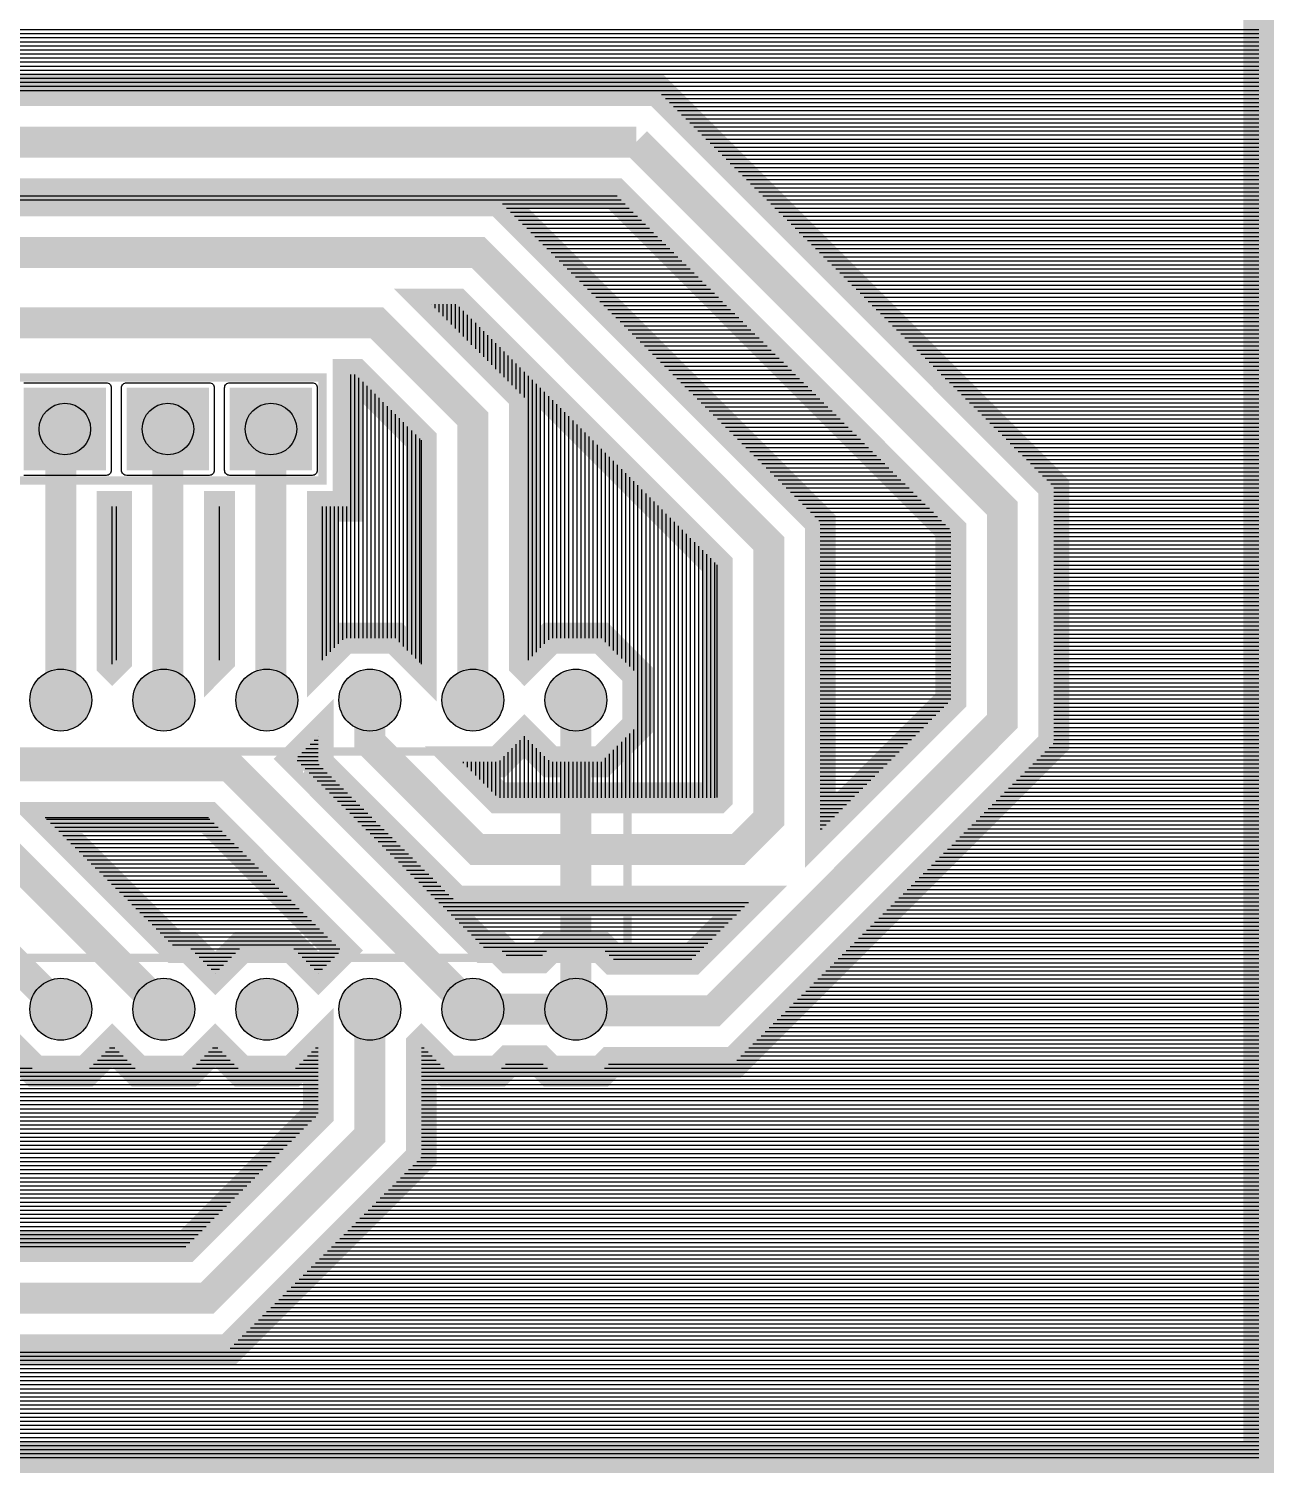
# Model space of a CAD drawing. Header units: inches. Extents: x -1.79 to 1.79, y -1.46 to 1.46.
# Drawn here: x 0.579 to 1.787, y -1.461 to -0.06 of the extents above; entities that cross this region are included whole.
import ezdxf

# ---------------------------------------------------------------- set-up
doc = ezdxf.new("R2010")
doc.units = ezdxf.units.IN
doc.layers.get('0').update_dxf_attribs({"linetype": 'CONTINUOUS'})

# ---------------------------------------------------------------- blocks, each defined once
blk = doc.blocks.new('EPAD')
at = {"const_width": 0.5}
blk.add_lwpolyline([(-0.25, 0, 1), (0.25, 0, 1)], format="xyb", close=True, dxfattribs=at)
blk = doc.blocks.new('RPAD')
blk.add_trace([(-0.5, -0.5), (-0.5, 0.5), (0.5, -0.5), (0.5, 0.5)])

msp = doc.modelspace()

# ---------------------------------------------------------------- linework, layer by layer
for points, const_width in [([(-1.7725, -1.4465), (-1.7725, 1.4465), (1.7725, 1.4465), (1.7725, -1.4465), (-1.7725, -1.4465)], 0.03), ([(-1.776633, -1.450831), (1.776492, -1.450831), (1.776492, 1.450744), (-1.776633, 1.450744), (-1.776633, -1.450831)], 0.008), ([(-1.776633, -1.450831), (1.776492, -1.450831), (1.776492, 1.450744), (-1.776633, 1.450744), (-1.776633, -1.450831)], 0.008), ([(-0.054637, 0.0722), (0.187512, -0.169949), (0.771809, -0.169949), (1.16828, -0.169949)], 0.03), ([(0.208222, -0.119949), (1.18899, -0.119949), (1.202779, -0.133738), (1.203635, -0.134593), (1.203635, -0.134594), (1.216568, -0.147526), (1.216568, -0.147527), (1.218279, -0.149238), (1.218279, -0.149239), (1.573712, -0.504672), (1.573712, -0.752805), (1.263594, -1.062924), (1.143023, -1.062924), (1.134565, -1.071381), (1.08486, -1.071381), (1.07486, -1.061381), (1.044565, -1.061381), (1.034565, -1.071381), (0.98486, -1.071381), (0.959713, -1.046234), (0.959712, -1.046235), (0.959712, -1.154625), (0.887488, -1.226849), (0.887488, -1.226849), (0.801889, -1.312447), (0.801889, -1.312448), (0.7726, -1.341737), (-0.995998, -1.341737)], 0.03), ([(1.16828, -0.169949), (1.181213, -0.182882), (1.523713, -0.525382), (1.523713, -0.732095), (1.242884, -1.012924), (1.111255, -1.012924), (1.109713, -1.011382)], 0.03), ([(-0.169245, -0.227128), (1.03554, -0.227128), (1.347008, -0.538596), (1.347008, -0.83809), (1.473713, -0.711385), (1.473713, -0.546092), (1.160502, -0.232881), (1.147569, -0.219948), (0.166802, -0.219948)], 0.03), ([(-0.305287, -0.715382), (-0.305287, -0.43388), (-0.148535, -0.277128), (1.01483, -0.277128), (1.297009, -0.559306), (1.297009, -0.826633), (1.267306, -0.856335), (1.013666, -0.856335), (0.931713, -0.774382), (0.909713, -0.752382), (0.909713, -0.711382)], 0.03), ([(1.247009, -0.580016), (1.247009, -0.805922), (1.246595, -0.806336), (1.034377, -0.806336), (0.999422, -0.771381), (1.034565, -0.771381), (1.059713, -0.746234), (1.08486, -0.771381), (1.134565, -0.771381), (1.169712, -0.736235), (1.169712, -0.686529), (1.134565, -0.651382), (1.08486, -0.651382), (1.059713, -0.67653), (1.059712, -0.676529), (1.059712, -0.417692), (1.021307, -0.379287), (1.021307, -0.379287), (0.969147, -0.327128), (0.99412, -0.327128), (1.247009, -0.580016)], 0.03), ([(-0.205287, -0.715382), (-0.205287, -0.427664), (-0.122958, -0.345335), (0.916645, -0.345335), (0.985952, -0.414642), (1.009713, -0.438402), (1.009713, -0.711382)], 0.03), ([(0.950597, -0.449996), (0.950597, -0.449997), (0.959713, -0.459113), (0.959713, -0.676529), (0.959713, -0.67653), (0.934565, -0.651382), (0.88486, -0.651382), (0.863712, -0.67253), (0.863712, -0.523381), (0.888712, -0.523381), (0.888712, -0.395334), (0.895935, -0.395334), (0.950597, -0.449996)], 0.03), ([(0.063713, -0.498382), (0.863713, -0.498382), (0.863713, -0.398382), (0.063713, -0.398382), (0.063713, -0.498382)], 0.008), ([(0.063713, -0.498382), (0.863713, -0.498382), (0.863713, -0.398382), (0.063713, -0.398382), (0.063713, -0.498382)], 0.008), ([(0.609713, -1.011382), (0.482885, -0.884554), (0.177985, -0.884554), (0.061713, -0.768282), (0.061713, -0.672382), (0.147713, -0.586382), (0.253713, -0.586382), (0.313713, -0.526382), (0.313713, -0.448382)], 0.03), ([(0.709713, -1.011382), (0.522279, -0.823948), (0.253743, -0.823948), (0.208288, -0.823948), (0.12748, -0.74314), (0.12748, -0.687585), (0.167884, -0.647181), (0.309298, -0.647181), (0.380005, -0.576474), (0.413713, -0.542767), (0.413713, -0.448382)], 0.03), ([(0.609713, -0.711382), (0.609713, -0.452382), (0.613713, -0.448382)], 0.03), ([(0.709713, -0.711382), (0.713713, -0.707382), (0.713713, -0.448382)], 0.03), ([(0.809713, -0.711382), (0.813713, -0.707382), (0.813713, -0.448382)], 0.03), ([(0.663713, -0.672529), (0.659713, -0.67653), (0.659712, -0.676529), (0.659712, -0.523381), (0.663713, -0.523381), (0.663713, -0.672529)], 0.03), ([(0.763713, -0.672529), (0.763712, -0.67253), (0.763712, -0.523381), (0.763713, -0.523381), (0.763713, -0.672529)], 0.03), ([(0.309713, -0.711382), (0.309713, -0.738886), (0.346208, -0.775382), (0.773713, -0.775382), (1.009713, -1.011382)], 0.03), ([(1.109713, -1.011382), (1.109713, -0.711382)], 0.03), ([(0.859713, -0.746235), (0.859713, -0.773093), (0.992956, -0.906335), (1.278763, -0.906335), (1.222174, -0.962924), (1.146107, -0.962924), (1.134565, -0.951382), (1.08486, -0.951382), (1.07486, -0.961382), (1.044565, -0.961382), (1.034565, -0.951382), (1.020422, -0.951382), (0.837494, -0.768454), (0.859713, -0.746234), (0.859713, -0.746235)], 0.03), ([(0.159713, -0.761382), (1.159713, -0.761382)], 0.008), ([(0.159713, -0.761382), (1.159713, -0.761382)], 0.008), ([(1.159713, -0.961382), (1.159713, -0.761382)], 0.008), ([(1.159713, -0.961382), (1.159713, -0.761382)], 0.008), ([(0.881931, -0.95431), (0.859713, -0.97653), (0.834565, -0.951382), (0.78486, -0.951382), (0.759713, -0.97653), (0.734565, -0.951382), (0.720422, -0.951382), (0.594422, -0.825381), (0.753003, -0.825381), (0.881931, -0.95431)], 0.03), ([(0.159713, -0.961382), (1.159713, -0.961382)], 0.008), ([(0.159713, -0.961382), (1.159713, -0.961382)], 0.008), ([(0.472983, -1.291737), (0.75189, -1.291737), (0.852133, -1.191494), (0.909713, -1.133915), (0.909713, -1.011382)], 0.03), ([(1.009713, -1.011382), (1.109713, -1.011382)], 0.03), ([(0.559713, -1.046234), (0.58486, -1.071381), (0.634565, -1.071381), (0.659713, -1.046234), (0.68486, -1.071381), (0.734565, -1.071381), (0.759713, -1.046234), (0.78486, -1.071381), (0.834565, -1.071381), (0.859713, -1.046234), (0.859713, -1.046235), (0.859713, -1.113204), (0.816778, -1.156139), (0.816778, -1.156139), (0.73118, -1.241738), (-0.255288, -1.241738)], 0.03)]:
    msp.add_lwpolyline(points, dxfattribs=dict(const_width=const_width))
for points in [[(0.148946, -0.060673), (1.7725, -0.060673)], [(0.152883, -0.06461), (1.7725, -0.06461)], [(0.15682, -0.068547), (1.7725, -0.068547)], [(0.160757, -0.072484), (1.7725, -0.072484)], [(0.164694, -0.076421), (1.7725, -0.076421)], [(0.168631, -0.080358), (1.7725, -0.080358)], [(0.172568, -0.084295), (1.7725, -0.084295)], [(0.176505, -0.088232), (1.7725, -0.088232)], [(0.180442, -0.092169), (1.7725, -0.092169)], [(0.184379, -0.096106), (1.7725, -0.096106)], [(0.188316, -0.100043), (1.7725, -0.100043)], [(0.192253, -0.10398), (1.7725, -0.10398)], [(0.19619, -0.107917), (1.7725, -0.107917)], [(0.200127, -0.111854), (1.7725, -0.111854)], [(0.204064, -0.115791), (1.7725, -0.115791)], [(0.208001, -0.119728), (1.7725, -0.119728)], [(1.192706, -0.123665), (1.7725, -0.123665)], [(1.196643, -0.127602), (1.7725, -0.127602)], [(1.20058, -0.131539), (1.7725, -0.131539)], [(1.204517, -0.135476), (1.7725, -0.135476)], [(1.208454, -0.139413), (1.7725, -0.139413)], [(1.212392, -0.14335), (1.7725, -0.14335)], [(1.216329, -0.147287), (1.7725, -0.147287)], [(1.220265, -0.151224), (1.7725, -0.151224)], [(1.224202, -0.155161), (1.7725, -0.155161)], [(1.228139, -0.159098), (1.7725, -0.159098)], [(1.232076, -0.163035), (1.7725, -0.163035)], [(1.236013, -0.166972), (1.7725, -0.166972)], [(1.23995, -0.170909), (1.7725, -0.170909)], [(1.243887, -0.174846), (1.7725, -0.174846)], [(1.247824, -0.178783), (1.7725, -0.178783)], [(1.251761, -0.18272), (1.7725, -0.18272)], [(1.255698, -0.186657), (1.7725, -0.186657)], [(1.259635, -0.190594), (1.7725, -0.190594)], [(1.263572, -0.194531), (1.7725, -0.194531)], [(1.267509, -0.198469), (1.7725, -0.198469)], [(1.271446, -0.202406), (1.7725, -0.202406)], [(1.275383, -0.206343), (1.7725, -0.206343)], [(-0.255288, -0.222091), (1.149711, -0.222091)], [(1.27932, -0.21028), (1.7725, -0.21028)], [(1.283257, -0.214217), (1.7725, -0.214217)], [(1.287194, -0.218154), (1.7725, -0.218154)], [(1.291131, -0.222091), (1.7725, -0.222091)], [(-0.255288, -0.226028), (1.153648, -0.226028)], [(1.038376, -0.229965), (1.157585, -0.229965)], [(1.042313, -0.233902), (1.161523, -0.233902)], [(1.04625, -0.237839), (1.16546, -0.237839)], [(1.295068, -0.226028), (1.7725, -0.226028)], [(1.299005, -0.229965), (1.7725, -0.229965)], [(1.302942, -0.233902), (1.7725, -0.233902)], [(1.306879, -0.237839), (1.7725, -0.237839)], [(1.050187, -0.241776), (1.169397, -0.241776)], [(1.054124, -0.245713), (1.173334, -0.245713)], [(1.058061, -0.24965), (1.177271, -0.24965)], [(1.310816, -0.241776), (1.7725, -0.241776)], [(1.314753, -0.245713), (1.7725, -0.245713)], [(1.31869, -0.24965), (1.7725, -0.24965)], [(1.061998, -0.253587), (1.181208, -0.253587)], [(1.065935, -0.257524), (1.185145, -0.257524)], [(1.069872, -0.261461), (1.189082, -0.261461)], [(1.073809, -0.265398), (1.193019, -0.265398)], [(1.322627, -0.253587), (1.7725, -0.253587)], [(1.326564, -0.257524), (1.7725, -0.257524)], [(1.330501, -0.261461), (1.7725, -0.261461)], [(1.334438, -0.265398), (1.7725, -0.265398)], [(1.077746, -0.269335), (1.196956, -0.269335)], [(1.081683, -0.273272), (1.200893, -0.273272)], [(1.08562, -0.277209), (1.20483, -0.277209)], [(1.338375, -0.269335), (1.7725, -0.269335)], [(1.342312, -0.273272), (1.7725, -0.273272)], [(1.346249, -0.277209), (1.7725, -0.277209)], [(1.089557, -0.281146), (1.208767, -0.281146)], [(1.093494, -0.285083), (1.212704, -0.285083)], [(1.097431, -0.28902), (1.216641, -0.28902)], [(1.101369, -0.292957), (1.220578, -0.292957)], [(1.350186, -0.281146), (1.7725, -0.281146)], [(1.354123, -0.285083), (1.7725, -0.285083)], [(1.35806, -0.28902), (1.7725, -0.28902)], [(1.361997, -0.292957), (1.7725, -0.292957)], [(1.105306, -0.296894), (1.224515, -0.296894)], [(1.109243, -0.300831), (1.228452, -0.300831)], [(1.11318, -0.304768), (1.232389, -0.304768)], [(1.365934, -0.296894), (1.7725, -0.296894)], [(1.369871, -0.300831), (1.7725, -0.300831)], [(1.373808, -0.304768), (1.7725, -0.304768)], [(1.117117, -0.308705), (1.236326, -0.308705)], [(1.121054, -0.312642), (1.240263, -0.312642)], [(1.124991, -0.316579), (1.2442, -0.316579)], [(1.128928, -0.320516), (1.248137, -0.320516)], [(1.377745, -0.308705), (1.7725, -0.308705)], [(1.381682, -0.312642), (1.7725, -0.312642)], [(1.385619, -0.316579), (1.7725, -0.316579)], [(1.389556, -0.320516), (1.7725, -0.320516)], [(0.969147, -0.327128), (0.969147, -0.327128)], [(0.973084, -0.331065), (0.973084, -0.327128)], [(0.977021, -0.335002), (0.977021, -0.327128)], [(0.980958, -0.338939), (0.980958, -0.327128)], [(0.984895, -0.342876), (0.984895, -0.327128)], [(0.988832, -0.346813), (0.988832, -0.327128)], [(0.992769, -0.35075), (0.992769, -0.327128)], [(0.996706, -0.354687), (0.996706, -0.329713)], [(1.000643, -0.358624), (1.000643, -0.33365)], [(1.132865, -0.324453), (1.252074, -0.324453)], [(1.136802, -0.32839), (1.256011, -0.32839)], [(1.140739, -0.332327), (1.259948, -0.332327)], [(1.144676, -0.336264), (1.263885, -0.336264)], [(1.393493, -0.324453), (1.7725, -0.324453)], [(1.39743, -0.32839), (1.7725, -0.32839)], [(1.401367, -0.332327), (1.7725, -0.332327)], [(1.405304, -0.336264), (1.7725, -0.336264)], [(1.00458, -0.362561), (1.00458, -0.337587)], [(1.008517, -0.366498), (1.008517, -0.341524)], [(1.012454, -0.370435), (1.012454, -0.345461)], [(1.016391, -0.374372), (1.016391, -0.349398)], [(1.148613, -0.340201), (1.267822, -0.340201)], [(1.15255, -0.344138), (1.271759, -0.344138)], [(1.156487, -0.348075), (1.275696, -0.348075)], [(1.409241, -0.340201), (1.7725, -0.340201)], [(1.413178, -0.344138), (1.7725, -0.344138)], [(1.417115, -0.348075), (1.7725, -0.348075)], [(1.020328, -0.378309), (1.020328, -0.353335)], [(1.024265, -0.382245), (1.024265, -0.357272)], [(1.028202, -0.386182), (1.028202, -0.361209)], [(1.160424, -0.352012), (1.279633, -0.352012)], [(1.164361, -0.355949), (1.28357, -0.355949)], [(1.168298, -0.359886), (1.287507, -0.359886)], [(1.172235, -0.363823), (1.291444, -0.363823)], [(1.421052, -0.352012), (1.7725, -0.352012)], [(1.424989, -0.355949), (1.7725, -0.355949)], [(1.428926, -0.359886), (1.7725, -0.359886)], [(1.432863, -0.363823), (1.7725, -0.363823)], [(1.032139, -0.390119), (1.032139, -0.365146)], [(1.036076, -0.394056), (1.036076, -0.369083)], [(1.040013, -0.397993), (1.040013, -0.37302)], [(1.04395, -0.40193), (1.04395, -0.376957)], [(1.176172, -0.36776), (1.295381, -0.36776)], [(1.180109, -0.371697), (1.299318, -0.371697)], [(1.184046, -0.375634), (1.303255, -0.375634)], [(1.4368, -0.36776), (1.7725, -0.36776)], [(1.440737, -0.371697), (1.7725, -0.371697)], [(1.444674, -0.375634), (1.7725, -0.375634)], [(1.047887, -0.405867), (1.047887, -0.380894)], [(1.051824, -0.409804), (1.051824, -0.384831)], [(1.055761, -0.413741), (1.055761, -0.388769)], [(1.187983, -0.379571), (1.307192, -0.379571)], [(1.19192, -0.383508), (1.311129, -0.383508)], [(1.195857, -0.387445), (1.315066, -0.387445)], [(1.199794, -0.391382), (1.319003, -0.391382)], [(1.448611, -0.379571), (1.7725, -0.379571)], [(1.452548, -0.383508), (1.7725, -0.383508)], [(1.456485, -0.387445), (1.7725, -0.387445)], [(1.460422, -0.391382), (1.7725, -0.391382)], [(0.573713, -0.403382), (0.653713, -0.403382), (0.654735, -0.403481), (0.65568, -0.403768), (0.656531, -0.404222), (0.657267, -0.404827), (0.657872, -0.405564), (0.658327, -0.406414), (0.658613, -0.407359), (0.658713, -0.408382), (0.658713, -0.488382), (0.658613, -0.489404), (0.658327, -0.49035), (0.657872, -0.4912), (0.657267, -0.491937), (0.656531, -0.492541), (0.65568, -0.492996), (0.654735, -0.493282), (0.653713, -0.493382), (0.573713, -0.493382)], [(0.891271, -0.651382), (0.891271, -0.395334)], [(0.895208, -0.651382), (0.895208, -0.395334)], [(0.899145, -0.651382), (0.899145, -0.398544)], [(0.903082, -0.651382), (0.903082, -0.402481)], [(1.059698, -0.417678), (1.059698, -0.392706)], [(1.063635, -0.672607), (1.063635, -0.396643)], [(1.067572, -0.66867), (1.067572, -0.40058)], [(1.071509, -0.664733), (1.071509, -0.404517)], [(1.203731, -0.395319), (1.32294, -0.395319)], [(1.207668, -0.399256), (1.326877, -0.399256)], [(1.211605, -0.403193), (1.330814, -0.403193)], [(1.464359, -0.395319), (1.7725, -0.395319)], [(1.468296, -0.399256), (1.7725, -0.399256)], [(1.472233, -0.403193), (1.7725, -0.403193)], [(0.907019, -0.651382), (0.907019, -0.406419)], [(0.910956, -0.651382), (0.910956, -0.410356)], [(0.914893, -0.651382), (0.914893, -0.414293)], [(0.91883, -0.651382), (0.91883, -0.41823)], [(1.075446, -0.660796), (1.075446, -0.408454)], [(1.079383, -0.656859), (1.079383, -0.412391)], [(1.08332, -0.652922), (1.08332, -0.416328)], [(1.087257, -0.651382), (1.087257, -0.420265)], [(1.215542, -0.40713), (1.334751, -0.40713)], [(1.219479, -0.411067), (1.338688, -0.411067)], [(1.223416, -0.415004), (1.342625, -0.415004)], [(1.227353, -0.418941), (1.346562, -0.418941)], [(1.47617, -0.40713), (1.7725, -0.40713)], [(1.480107, -0.411067), (1.7725, -0.411067)], [(1.484044, -0.415004), (1.7725, -0.415004)], [(1.487981, -0.418941), (1.7725, -0.418941)], [(0.922767, -0.651382), (0.922767, -0.422167)], [(0.926704, -0.651382), (0.926704, -0.426104)], [(0.930641, -0.651382), (0.930641, -0.430041)], [(0.934578, -0.651395), (0.934578, -0.433978)], [(1.091194, -0.651382), (1.091194, -0.424202)], [(1.095131, -0.651382), (1.095131, -0.428139)], [(1.099069, -0.651382), (1.099069, -0.432076)], [(1.23129, -0.422878), (1.350499, -0.422878)], [(1.235227, -0.426815), (1.354436, -0.426815)], [(1.239164, -0.430752), (1.358373, -0.430752)], [(1.491918, -0.422878), (1.7725, -0.422878)], [(1.495855, -0.426815), (1.7725, -0.426815)], [(1.499792, -0.430752), (1.7725, -0.430752)], [(0.938515, -0.655332), (0.938515, -0.437915)], [(0.942452, -0.659269), (0.942452, -0.441852)], [(0.946389, -0.663206), (0.946389, -0.445789)], [(1.103006, -0.651382), (1.103006, -0.436013)], [(1.106943, -0.651382), (1.106943, -0.43995)], [(1.11088, -0.651382), (1.11088, -0.443887)], [(1.114817, -0.651382), (1.114817, -0.447824)], [(1.243101, -0.434689), (1.36231, -0.434689)], [(1.247038, -0.438626), (1.366247, -0.438626)], [(1.250975, -0.442563), (1.370184, -0.442563)], [(1.254912, -0.4465), (1.374121, -0.4465)], [(1.503729, -0.434689), (1.7725, -0.434689)], [(1.507666, -0.438626), (1.7725, -0.438626)], [(1.511603, -0.442563), (1.7725, -0.442563)], [(1.51554, -0.4465), (1.7725, -0.4465)], [(0.950326, -0.667143), (0.950326, -0.449726)], [(0.954263, -0.67108), (0.954263, -0.453663)], [(0.9582, -0.675017), (0.9582, -0.4576)], [(0.959713, -0.676529), (0.959713, -0.459113)], [(1.118754, -0.651382), (1.118754, -0.451761)], [(1.122691, -0.651382), (1.122691, -0.455698)], [(1.126628, -0.651382), (1.126628, -0.459635)], [(1.258849, -0.450437), (1.378058, -0.450437)], [(1.262786, -0.454374), (1.381995, -0.454374)], [(1.266723, -0.458311), (1.385932, -0.458311)], [(1.27066, -0.462248), (1.389869, -0.462248)], [(1.519477, -0.450437), (1.7725, -0.450437)], [(1.523414, -0.454374), (1.7725, -0.454374)], [(1.527351, -0.458311), (1.7725, -0.458311)], [(1.531288, -0.462248), (1.7725, -0.462248)], [(1.130565, -0.651382), (1.130565, -0.463572)], [(1.134502, -0.651382), (1.134502, -0.467509)], [(1.138439, -0.655256), (1.138439, -0.471446)], [(1.142376, -0.659193), (1.142376, -0.475383)], [(1.274597, -0.466185), (1.393806, -0.466185)], [(1.278534, -0.470122), (1.397743, -0.470122)], [(1.282471, -0.474059), (1.40168, -0.474059)], [(1.535225, -0.466185), (1.7725, -0.466185)], [(1.539162, -0.470122), (1.7725, -0.470122)], [(1.543099, -0.474059), (1.7725, -0.474059)], [(1.146313, -0.66313), (1.146313, -0.47932)], [(1.15025, -0.667067), (1.15025, -0.483257)], [(1.154187, -0.671004), (1.154187, -0.487194)], [(1.286408, -0.477996), (1.405617, -0.477996)], [(1.290345, -0.481933), (1.409554, -0.481933)], [(1.294282, -0.48587), (1.413491, -0.48587)], [(1.298219, -0.489807), (1.417428, -0.489807)], [(1.547036, -0.477996), (1.7725, -0.477996)], [(1.550973, -0.481933), (1.7725, -0.481933)], [(1.55491, -0.48587), (1.7725, -0.48587)], [(1.558847, -0.489807), (1.7725, -0.489807)], [(1.158124, -0.674941), (1.158124, -0.491131)], [(1.162061, -0.678878), (1.162061, -0.495068)], [(1.165998, -0.682815), (1.165998, -0.499005)], [(1.169935, -0.806336), (1.169935, -0.502942)], [(1.302156, -0.493744), (1.421365, -0.493744)], [(1.306093, -0.497681), (1.425302, -0.497681)], [(1.31003, -0.501618), (1.429239, -0.501618)], [(1.562784, -0.493744), (1.7725, -0.493744)], [(1.566721, -0.497681), (1.7725, -0.497681)], [(1.570658, -0.501618), (1.7725, -0.501618)], [(1.173872, -0.806336), (1.173872, -0.506879)], [(1.177809, -0.806336), (1.177809, -0.510816)], [(1.181746, -0.806336), (1.181746, -0.514753)], [(1.313967, -0.505555), (1.433176, -0.505555)], [(1.317904, -0.509492), (1.437113, -0.509492)], [(1.321841, -0.513429), (1.44105, -0.513429)], [(1.325778, -0.517366), (1.444987, -0.517366)], [(1.573712, -0.505555), (1.7725, -0.505555)], [(1.573712, -0.509492), (1.7725, -0.509492)], [(1.573712, -0.513429), (1.7725, -0.513429)], [(1.573712, -0.517366), (1.7725, -0.517366)], [(0.659712, -0.676529), (0.659712, -0.523381)], [(0.663649, -0.672593), (0.663649, -0.523381)], [(0.663713, -0.672529), (0.663713, -0.523381)], [(0.763712, -0.67253), (0.763712, -0.523381)], [(0.763713, -0.672529), (0.763713, -0.523381)], [(0.863712, -0.67253), (0.863712, -0.523381)], [(0.867649, -0.668593), (0.867649, -0.523381)], [(0.871586, -0.664656), (0.871586, -0.523381)], [(0.875523, -0.660719), (0.875523, -0.523381)], [(0.87946, -0.656782), (0.87946, -0.523381)], [(0.883397, -0.652845), (0.883397, -0.523381)], [(0.887334, -0.651382), (0.887334, -0.523381)], [(1.185683, -0.806336), (1.185683, -0.51869)], [(1.18962, -0.806336), (1.18962, -0.522627)], [(1.193557, -0.806336), (1.193557, -0.526564)], [(1.197494, -0.806336), (1.197494, -0.530501)], [(1.329715, -0.521303), (1.448924, -0.521303)], [(1.333652, -0.52524), (1.452861, -0.52524)], [(1.337589, -0.529177), (1.456798, -0.529177)], [(1.573712, -0.521303), (1.7725, -0.521303)], [(1.573712, -0.52524), (1.7725, -0.52524)], [(1.573712, -0.529177), (1.7725, -0.529177)], [(1.201431, -0.806336), (1.201431, -0.534438)], [(1.205368, -0.806336), (1.205368, -0.538375)], [(1.209305, -0.806336), (1.209305, -0.542312)], [(1.213242, -0.806336), (1.213242, -0.546249)], [(1.341526, -0.533114), (1.460735, -0.533114)], [(1.345463, -0.537051), (1.464672, -0.537051)], [(1.347008, -0.540988), (1.468609, -0.540988)], [(1.347008, -0.544925), (1.472546, -0.544925)], [(1.573712, -0.533114), (1.7725, -0.533114)], [(1.573712, -0.537051), (1.7725, -0.537051)], [(1.573712, -0.540988), (1.7725, -0.540988)], [(1.573712, -0.544925), (1.7725, -0.544925)], [(1.217179, -0.806336), (1.217179, -0.550186)], [(1.221116, -0.806336), (1.221116, -0.554123)], [(1.225053, -0.806336), (1.225053, -0.55806)], [(1.347008, -0.548862), (1.473713, -0.548862)], [(1.347008, -0.552799), (1.473713, -0.552799)], [(1.347008, -0.556736), (1.473713, -0.556736)], [(1.573712, -0.548862), (1.7725, -0.548862)], [(1.573712, -0.552799), (1.7725, -0.552799)], [(1.573712, -0.556736), (1.7725, -0.556736)], [(1.22899, -0.806336), (1.22899, -0.561997)], [(1.232927, -0.806336), (1.232927, -0.565934)], [(1.236864, -0.806336), (1.236864, -0.569871)], [(1.240801, -0.806336), (1.240801, -0.573808)], [(1.347008, -0.560673), (1.473713, -0.560673)], [(1.347008, -0.56461), (1.473713, -0.56461)], [(1.347008, -0.568547), (1.473713, -0.568547)], [(1.347008, -0.572484), (1.473713, -0.572484)], [(1.573712, -0.560673), (1.7725, -0.560673)], [(1.573712, -0.56461), (1.7725, -0.56461)], [(1.573712, -0.568547), (1.7725, -0.568547)], [(1.573712, -0.572484), (1.7725, -0.572484)], [(1.244738, -0.806336), (1.244738, -0.577745)], [(1.247009, -0.805922), (1.247009, -0.580016)], [(1.347008, -0.576421), (1.473713, -0.576421)], [(1.347008, -0.580358), (1.473713, -0.580358)], [(1.347008, -0.584295), (1.473713, -0.584295)], [(1.347008, -0.588232), (1.473713, -0.588232)], [(1.573712, -0.576421), (1.7725, -0.576421)], [(1.573712, -0.580358), (1.7725, -0.580358)], [(1.573712, -0.584295), (1.7725, -0.584295)], [(1.573712, -0.588232), (1.7725, -0.588232)], [(1.347008, -0.592169), (1.473713, -0.592169)], [(1.347008, -0.596106), (1.473713, -0.596106)], [(1.347008, -0.600043), (1.473713, -0.600043)], [(1.573712, -0.592169), (1.7725, -0.592169)], [(1.573712, -0.596106), (1.7725, -0.596106)], [(1.573712, -0.600043), (1.7725, -0.600043)], [(1.347008, -0.60398), (1.473713, -0.60398)], [(1.347008, -0.607917), (1.473713, -0.607917)], [(1.347008, -0.611854), (1.473713, -0.611854)], [(1.347008, -0.615791), (1.473713, -0.615791)], [(1.573712, -0.60398), (1.7725, -0.60398)], [(1.573712, -0.607917), (1.7725, -0.607917)], [(1.573712, -0.611854), (1.7725, -0.611854)], [(1.573712, -0.615791), (1.7725, -0.615791)], [(1.347008, -0.619728), (1.473713, -0.619728)], [(1.347008, -0.623665), (1.473713, -0.623665)], [(1.347008, -0.627602), (1.473713, -0.627602)], [(1.573712, -0.619728), (1.7725, -0.619728)], [(1.573712, -0.623665), (1.7725, -0.623665)], [(1.573712, -0.627602), (1.7725, -0.627602)], [(1.347008, -0.631539), (1.473713, -0.631539)], [(1.347008, -0.635476), (1.473713, -0.635476)], [(1.347008, -0.639413), (1.473713, -0.639413)], [(1.347008, -0.64335), (1.473713, -0.64335)], [(1.573712, -0.631539), (1.7725, -0.631539)], [(1.573712, -0.635476), (1.7725, -0.635476)], [(1.573712, -0.639413), (1.7725, -0.639413)], [(1.573712, -0.64335), (1.7725, -0.64335)], [(1.347008, -0.647287), (1.473713, -0.647287)], [(1.347008, -0.651224), (1.473713, -0.651224)], [(1.347008, -0.655161), (1.473713, -0.655161)], [(1.573712, -0.647287), (1.7725, -0.647287)], [(1.573712, -0.651224), (1.7725, -0.651224)], [(1.573712, -0.655161), (1.7725, -0.655161)], [(1.347008, -0.659098), (1.473713, -0.659098)], [(1.347008, -0.663035), (1.473713, -0.663035)], [(1.347008, -0.666972), (1.473713, -0.666972)], [(1.347008, -0.670909), (1.473713, -0.670909)], [(1.573712, -0.659098), (1.7725, -0.659098)], [(1.573712, -0.663035), (1.7725, -0.663035)], [(1.573712, -0.666972), (1.7725, -0.666972)], [(1.573712, -0.670909), (1.7725, -0.670909)], [(1.347008, -0.674846), (1.473713, -0.674846)], [(1.347008, -0.678783), (1.473713, -0.678783)], [(1.347008, -0.68272), (1.473713, -0.68272)], [(1.347008, -0.686657), (1.473713, -0.686657)], [(1.573712, -0.674846), (1.7725, -0.674846)], [(1.573712, -0.678783), (1.7725, -0.678783)], [(1.573712, -0.68272), (1.7725, -0.68272)], [(1.573712, -0.686657), (1.7725, -0.686657)], [(1.347008, -0.690594), (1.473713, -0.690594)], [(1.347008, -0.694531), (1.473713, -0.694531)], [(1.347008, -0.698469), (1.473713, -0.698469)], [(1.573712, -0.690594), (1.7725, -0.690594)], [(1.573712, -0.694531), (1.7725, -0.694531)], [(1.573712, -0.698469), (1.7725, -0.698469)], [(1.347008, -0.702406), (1.473713, -0.702406)], [(1.347008, -0.706343), (1.473713, -0.706343)], [(1.347008, -0.71028), (1.473713, -0.71028)], [(1.347008, -0.714217), (1.470882, -0.714217)], [(1.573712, -0.702406), (1.7725, -0.702406)], [(1.573712, -0.706343), (1.7725, -0.706343)], [(1.573712, -0.71028), (1.7725, -0.71028)], [(1.573712, -0.714217), (1.7725, -0.714217)], [(1.347008, -0.718154), (1.466945, -0.718154)], [(1.347008, -0.722091), (1.463008, -0.722091)], [(1.347008, -0.726028), (1.459071, -0.726028)], [(1.573712, -0.718154), (1.7725, -0.718154)], [(1.573712, -0.722091), (1.7725, -0.722091)], [(1.573712, -0.726028), (1.7725, -0.726028)], [(1.165998, -0.806336), (1.165998, -0.739949)], [(1.347008, -0.729965), (1.455134, -0.729965)], [(1.347008, -0.733902), (1.451197, -0.733902)], [(1.347008, -0.737839), (1.44726, -0.737839)], [(1.347008, -0.741776), (1.443323, -0.741776)], [(1.573712, -0.729965), (1.7725, -0.729965)], [(1.573712, -0.733902), (1.7725, -0.733902)], [(1.573712, -0.737839), (1.7725, -0.737839)], [(1.573712, -0.741776), (1.7725, -0.741776)], [(0.851684, -0.754263), (0.859713, -0.754263)], [(0.855621, -0.750326), (0.859713, -0.750326)], [(0.859558, -0.746389), (0.859713, -0.746389)], [(0.859713, -0.746234), (0.859713, -0.746234)], [(1.051824, -0.806336), (1.051824, -0.754122)], [(1.055761, -0.806336), (1.055761, -0.750185)], [(1.059698, -0.806336), (1.059698, -0.746248)], [(1.063635, -0.806336), (1.063635, -0.750157)], [(1.067572, -0.806336), (1.067572, -0.754094)], [(1.15025, -0.806336), (1.15025, -0.755697)], [(1.154187, -0.806336), (1.154187, -0.75176)], [(1.158124, -0.806336), (1.158124, -0.747823)], [(1.162061, -0.806336), (1.162061, -0.743886)], [(1.347008, -0.745713), (1.439386, -0.745713)], [(1.347008, -0.74965), (1.435449, -0.74965)], [(1.347008, -0.753587), (1.431512, -0.753587)], [(1.572931, -0.753587), (1.7725, -0.753587)], [(1.573712, -0.745713), (1.7725, -0.745713)], [(1.573712, -0.74965), (1.7725, -0.74965)], [(0.839051, -0.770011), (0.859713, -0.770011)], [(0.839873, -0.766074), (0.859713, -0.766074)], [(0.84381, -0.762137), (0.859713, -0.762137)], [(0.847747, -0.7582), (0.859713, -0.7582)], [(1.036076, -0.806336), (1.036076, -0.76987)], [(1.040013, -0.806336), (1.040013, -0.765933)], [(1.04395, -0.806336), (1.04395, -0.761996)], [(1.047887, -0.806336), (1.047887, -0.758059)], [(1.071509, -0.806336), (1.071509, -0.758031)], [(1.075446, -0.806336), (1.075446, -0.761968)], [(1.079383, -0.806336), (1.079383, -0.765905)], [(1.08332, -0.806336), (1.08332, -0.769842)], [(1.138439, -0.806336), (1.138439, -0.767508)], [(1.142376, -0.806336), (1.142376, -0.763571)], [(1.146313, -0.806336), (1.146313, -0.759634)], [(1.347008, -0.757524), (1.427575, -0.757524)], [(1.347008, -0.761461), (1.423638, -0.761461)], [(1.347008, -0.765398), (1.419701, -0.765398)], [(1.347008, -0.769335), (1.415764, -0.769335)], [(1.557183, -0.769335), (1.7725, -0.769335)], [(1.56112, -0.765398), (1.7725, -0.765398)], [(1.565057, -0.761461), (1.7725, -0.761461)], [(1.568994, -0.757524), (1.7725, -0.757524)], [(0.842988, -0.773948), (0.860569, -0.773948)], [(0.846925, -0.777885), (0.864506, -0.777885)], [(0.850862, -0.781822), (0.868443, -0.781822)], [(1.000643, -0.772602), (1.000643, -0.771381)], [(1.00458, -0.776539), (1.00458, -0.771381)], [(1.008517, -0.780476), (1.008517, -0.771381)], [(1.012454, -0.784413), (1.012454, -0.771381)], [(1.016391, -0.78835), (1.016391, -0.771381)], [(1.020328, -0.792287), (1.020328, -0.771381)], [(1.024265, -0.796224), (1.024265, -0.771381)], [(1.028202, -0.800161), (1.028202, -0.771381)], [(1.032139, -0.804098), (1.032139, -0.771381)], [(1.087257, -0.806336), (1.087257, -0.771381)], [(1.091194, -0.806336), (1.091194, -0.771381)], [(1.095131, -0.806336), (1.095131, -0.771381)], [(1.099069, -0.806336), (1.099069, -0.771381)], [(1.103006, -0.806336), (1.103006, -0.771381)], [(1.106943, -0.806336), (1.106943, -0.771381)], [(1.11088, -0.806336), (1.11088, -0.771381)], [(1.114817, -0.806336), (1.114817, -0.771381)], [(1.118754, -0.806336), (1.118754, -0.771381)], [(1.122691, -0.806336), (1.122691, -0.771381)], [(1.126628, -0.806336), (1.126628, -0.771381)], [(1.130565, -0.806336), (1.130565, -0.771381)], [(1.134502, -0.806336), (1.134502, -0.771381)], [(1.347008, -0.773272), (1.411827, -0.773272)], [(1.347008, -0.777209), (1.40789, -0.777209)], [(1.347008, -0.781146), (1.403953, -0.781146)], [(1.545372, -0.781146), (1.7725, -0.781146)], [(1.549309, -0.777209), (1.7725, -0.777209)], [(1.553246, -0.773272), (1.7725, -0.773272)], [(0.854799, -0.785759), (0.87238, -0.785759)], [(0.858736, -0.789696), (0.876317, -0.789696)], [(0.862673, -0.793633), (0.880254, -0.793633)], [(0.86661, -0.79757), (0.884191, -0.79757)], [(1.347008, -0.785083), (1.400016, -0.785083)], [(1.347008, -0.78902), (1.396079, -0.78902)], [(1.347008, -0.792957), (1.392142, -0.792957)], [(1.347008, -0.796894), (1.388205, -0.796894)], [(1.529624, -0.796894), (1.7725, -0.796894)], [(1.533561, -0.792957), (1.7725, -0.792957)], [(1.537498, -0.78902), (1.7725, -0.78902)], [(1.541435, -0.785083), (1.7725, -0.785083)], [(0.870547, -0.801507), (0.888128, -0.801507)], [(0.874484, -0.805444), (0.892065, -0.805444)], [(0.878421, -0.809381), (0.896002, -0.809381)], [(1.347008, -0.800831), (1.384268, -0.800831)], [(1.347008, -0.804768), (1.380331, -0.804768)], [(1.347008, -0.808705), (1.376394, -0.808705)], [(1.347008, -0.812642), (1.372457, -0.812642)], [(1.513876, -0.812642), (1.7725, -0.812642)], [(1.517813, -0.808705), (1.7725, -0.808705)], [(1.52175, -0.804768), (1.7725, -0.804768)], [(1.525687, -0.800831), (1.7725, -0.800831)], [(0.594422, -0.825381), (0.753003, -0.825381)], [(0.882358, -0.813318), (0.899939, -0.813318)], [(0.886295, -0.817255), (0.903876, -0.817255)], [(0.890232, -0.821192), (0.907813, -0.821192)], [(0.894169, -0.825129), (0.91175, -0.825129)], [(1.347008, -0.816579), (1.36852, -0.816579)], [(1.347008, -0.820516), (1.364583, -0.820516)], [(1.347008, -0.824453), (1.360646, -0.824453)], [(1.502065, -0.824453), (1.7725, -0.824453)], [(1.506002, -0.820516), (1.7725, -0.820516)], [(1.509939, -0.816579), (1.7725, -0.816579)], [(0.595963, -0.826923), (0.754544, -0.826923)], [(0.5999, -0.83086), (0.758481, -0.83086)], [(0.603837, -0.834797), (0.762419, -0.834797)], [(0.607774, -0.838734), (0.766356, -0.838734)], [(0.898106, -0.829066), (0.915687, -0.829066)], [(0.902043, -0.833003), (0.919624, -0.833003)], [(0.90598, -0.83694), (0.923561, -0.83694)], [(1.347008, -0.82839), (1.356709, -0.82839)], [(1.347008, -0.832327), (1.352772, -0.832327)], [(1.347008, -0.836264), (1.348835, -0.836264)], [(1.486317, -0.840201), (1.7725, -0.840201)], [(1.490254, -0.836264), (1.7725, -0.836264)], [(1.494191, -0.832327), (1.7725, -0.832327)], [(1.498128, -0.82839), (1.7725, -0.82839)], [(0.611711, -0.842671), (0.770293, -0.842671)], [(0.615648, -0.846608), (0.77423, -0.846608)], [(0.619585, -0.850545), (0.778167, -0.850545)], [(0.623522, -0.854482), (0.782104, -0.854482)], [(0.909917, -0.840877), (0.927498, -0.840877)], [(0.913854, -0.844814), (0.931435, -0.844814)], [(0.917791, -0.848751), (0.935372, -0.848751)], [(0.921728, -0.852688), (0.939309, -0.852688)], [(1.474506, -0.852012), (1.7725, -0.852012)], [(1.478443, -0.848075), (1.7725, -0.848075)], [(1.48238, -0.844138), (1.7725, -0.844138)], [(0.627459, -0.858419), (0.786041, -0.858419)], [(0.631396, -0.862356), (0.789978, -0.862356)], [(0.635333, -0.866293), (0.793915, -0.866293)], [(0.925665, -0.856625), (0.943246, -0.856625)], [(0.929602, -0.860562), (0.947183, -0.860562)], [(0.933539, -0.864499), (0.95112, -0.864499)], [(0.937476, -0.868436), (0.955057, -0.868436)], [(1.458757, -0.86776), (1.7725, -0.86776)], [(1.462694, -0.863823), (1.7725, -0.863823)], [(1.466631, -0.859886), (1.7725, -0.859886)], [(1.470569, -0.855949), (1.7725, -0.855949)], [(0.63927, -0.87023), (0.797852, -0.87023)], [(0.643207, -0.874167), (0.801789, -0.874167)], [(0.647144, -0.878104), (0.805726, -0.878104)], [(0.651081, -0.882041), (0.809663, -0.882041)], [(0.941413, -0.872373), (0.958994, -0.872373)], [(0.94535, -0.87631), (0.962931, -0.87631)], [(0.949287, -0.880247), (0.966868, -0.880247)], [(1.446946, -0.879571), (1.7725, -0.879571)], [(1.450883, -0.875634), (1.7725, -0.875634)], [(1.45482, -0.871697), (1.7725, -0.871697)], [(0.655019, -0.885978), (0.8136, -0.885978)], [(0.658956, -0.889915), (0.817537, -0.889915)], [(0.662893, -0.893852), (0.821474, -0.893852)], [(0.953224, -0.884184), (0.970805, -0.884184)], [(0.957161, -0.888121), (0.974742, -0.888121)], [(0.961098, -0.892058), (0.978679, -0.892058)], [(0.965035, -0.895995), (0.982616, -0.895995)], [(1.431198, -0.895319), (1.7725, -0.895319)], [(1.435135, -0.891382), (1.7725, -0.891382)], [(1.439072, -0.887445), (1.7725, -0.887445)], [(1.443009, -0.883508), (1.7725, -0.883508)], [(0.66683, -0.897789), (0.825411, -0.897789)], [(0.670767, -0.901726), (0.829348, -0.901726)], [(0.674704, -0.905663), (0.833285, -0.905663)], [(0.678641, -0.9096), (0.837222, -0.9096)], [(0.968972, -0.899932), (0.986553, -0.899932)], [(0.972909, -0.903869), (0.99049, -0.903869)], [(0.976846, -0.907806), (1.277292, -0.907806)], [(1.419387, -0.90713), (1.7725, -0.90713)], [(1.423324, -0.903193), (1.7725, -0.903193)], [(1.427261, -0.899256), (1.7725, -0.899256)], [(0.682578, -0.913537), (0.841159, -0.913537)], [(0.686515, -0.917474), (0.845096, -0.917474)], [(0.690452, -0.921411), (0.849033, -0.921411)], [(0.980783, -0.911743), (1.273355, -0.911743)], [(0.98472, -0.91568), (1.269418, -0.91568)], [(0.988657, -0.919617), (1.265481, -0.919617)], [(0.992594, -0.923554), (1.261544, -0.923554)], [(1.403639, -0.922878), (1.7725, -0.922878)], [(1.407576, -0.918941), (1.7725, -0.918941)], [(1.411513, -0.915004), (1.7725, -0.915004)], [(1.41545, -0.911067), (1.7725, -0.911067)], [(0.694389, -0.925348), (0.85297, -0.925348)], [(0.698326, -0.929285), (0.856907, -0.929285)], [(0.702263, -0.933222), (0.860844, -0.933222)], [(0.7062, -0.937159), (0.864781, -0.937159)], [(0.996531, -0.927491), (1.257607, -0.927491)], [(1.000469, -0.931428), (1.25367, -0.931428)], [(1.004406, -0.935365), (1.249733, -0.935365)], [(1.387891, -0.938626), (1.7725, -0.938626)], [(1.391828, -0.934689), (1.7725, -0.934689)], [(1.395765, -0.930752), (1.7725, -0.930752)], [(1.399702, -0.926815), (1.7725, -0.926815)], [(0.710137, -0.941096), (0.868718, -0.941096)], [(0.714074, -0.945033), (0.872655, -0.945033)], [(0.718011, -0.94897), (0.876592, -0.94897)], [(0.736091, -0.952907), (0.783335, -0.952907)], [(0.836091, -0.952907), (0.880529, -0.952907)], [(1.008343, -0.939302), (1.245796, -0.939302)], [(1.01228, -0.943239), (1.241859, -0.943239)], [(1.016217, -0.947176), (1.237922, -0.947176)], [(1.020154, -0.951113), (1.233985, -0.951113)], [(1.37608, -0.950437), (1.7725, -0.950437)], [(1.380017, -0.9465), (1.7725, -0.9465)], [(1.383954, -0.942563), (1.7725, -0.942563)], [(0.740028, -0.956844), (0.779398, -0.956844)], [(0.743965, -0.960781), (0.775461, -0.960781)], [(0.747902, -0.964719), (0.771524, -0.964719)], [(0.840028, -0.956844), (0.879397, -0.956844)], [(0.843965, -0.960781), (0.87546, -0.960781)], [(0.847902, -0.964719), (0.871523, -0.964719)], [(1.038233, -0.95505), (1.081192, -0.95505)], [(1.04217, -0.958987), (1.077255, -0.958987)], [(1.138233, -0.95505), (1.230048, -0.95505)], [(1.14217, -0.958987), (1.226111, -0.958987)], [(1.146107, -0.962924), (1.222174, -0.962924)], [(1.360332, -0.966185), (1.7725, -0.966185)], [(1.364269, -0.962248), (1.7725, -0.962248)], [(1.368206, -0.958311), (1.7725, -0.958311)], [(1.372143, -0.954374), (1.7725, -0.954374)], [(0.751839, -0.968656), (0.767587, -0.968656)], [(0.755776, -0.972593), (0.76365, -0.972593)], [(0.759713, -0.97653), (0.759713, -0.97653)], [(0.851839, -0.968656), (0.867586, -0.968656)], [(0.855776, -0.972593), (0.863649, -0.972593)], [(0.859713, -0.97653), (0.859713, -0.97653)], [(1.348521, -0.977996), (1.7725, -0.977996)], [(1.352458, -0.974059), (1.7725, -0.974059)], [(1.356395, -0.970122), (1.7725, -0.970122)], [(1.332773, -0.993744), (1.7725, -0.993744)], [(1.33671, -0.989807), (1.7725, -0.989807)], [(1.340647, -0.98587), (1.7725, -0.98587)], [(1.344584, -0.981933), (1.7725, -0.981933)], [(1.320962, -1.005555), (1.7725, -1.005555)], [(1.324899, -1.001618), (1.7725, -1.001618)], [(1.328836, -0.997681), (1.7725, -0.997681)], [(1.305214, -1.021303), (1.7725, -1.021303)], [(1.309151, -1.017366), (1.7725, -1.017366)], [(1.313088, -1.013429), (1.7725, -1.013429)], [(1.317025, -1.009492), (1.7725, -1.009492)], [(1.289466, -1.037051), (1.7725, -1.037051)], [(1.293403, -1.033114), (1.7725, -1.033114)], [(1.29734, -1.029177), (1.7725, -1.029177)], [(1.301277, -1.02524), (1.7725, -1.02524)], [(0.657122, -1.048824), (0.662303, -1.048824)], [(0.757122, -1.048824), (0.762303, -1.048824)], [(0.857122, -1.048824), (0.859713, -1.048824)], [(0.959712, -1.048862), (0.962341, -1.048862)], [(1.277655, -1.048862), (1.7725, -1.048862)], [(1.281592, -1.044925), (1.7725, -1.044925)], [(1.285529, -1.040988), (1.7725, -1.040988)], [(0.641374, -1.064572), (0.678051, -1.064572)], [(0.645311, -1.060635), (0.674114, -1.060635)], [(0.649248, -1.056698), (0.670177, -1.056698)], [(0.653185, -1.052761), (0.66624, -1.052761)], [(0.741374, -1.064572), (0.778051, -1.064572)], [(0.745311, -1.060635), (0.774114, -1.060635)], [(0.749248, -1.056698), (0.770177, -1.056698)], [(0.753185, -1.052761), (0.76624, -1.052761)], [(0.841374, -1.064572), (0.859713, -1.064572)], [(0.845311, -1.060635), (0.859713, -1.060635)], [(0.849248, -1.056698), (0.859713, -1.056698)], [(0.853185, -1.052761), (0.859713, -1.052761)], [(0.959712, -1.052799), (0.966278, -1.052799)], [(0.959712, -1.056736), (0.970215, -1.056736)], [(0.959712, -1.060673), (0.974152, -1.060673)], [(0.959712, -1.06461), (0.978089, -1.06461)], [(1.041337, -1.06461), (1.078089, -1.06461)], [(1.141337, -1.06461), (1.7725, -1.06461)], [(1.265844, -1.060673), (1.7725, -1.060673)], [(1.269781, -1.056736), (1.7725, -1.056736)], [(1.273718, -1.052799), (1.7725, -1.052799)], [(0.449931, -1.076383), (0.859713, -1.076383)], [(0.453869, -1.072446), (0.859713, -1.072446)], [(0.537437, -1.068509), (0.581988, -1.068509)], [(0.637437, -1.068509), (0.681988, -1.068509)], [(0.737437, -1.068509), (0.781988, -1.068509)], [(0.837437, -1.068509), (0.859713, -1.068509)], [(0.959712, -1.068547), (0.982026, -1.068547)], [(0.959712, -1.072484), (1.7725, -1.072484)], [(0.959712, -1.076421), (1.7725, -1.076421)], [(1.0374, -1.068547), (1.082026, -1.068547)], [(1.1374, -1.068547), (1.7725, -1.068547)], [(0.434183, -1.092131), (0.859713, -1.092131)], [(0.43812, -1.088194), (0.859713, -1.088194)], [(0.442057, -1.084257), (0.859713, -1.084257)], [(0.445994, -1.08032), (0.859713, -1.08032)], [(0.959712, -1.080358), (1.7725, -1.080358)], [(0.959712, -1.084295), (1.7725, -1.084295)], [(0.959712, -1.088232), (1.7725, -1.088232)], [(0.959712, -1.092169), (1.7725, -1.092169)], [(0.422372, -1.103943), (0.859713, -1.103943)], [(0.426309, -1.100006), (0.859713, -1.100006)], [(0.430246, -1.096069), (0.859713, -1.096069)], [(0.959712, -1.096106), (1.7725, -1.096106)], [(0.959712, -1.100043), (1.7725, -1.100043)], [(0.959712, -1.10398), (1.7725, -1.10398)], [(0.406624, -1.119691), (0.853226, -1.119691)], [(0.410561, -1.115754), (0.857163, -1.115754)], [(0.414498, -1.111817), (0.859713, -1.111817)], [(0.418435, -1.10788), (0.859713, -1.10788)], [(0.959712, -1.107917), (1.7725, -1.107917)], [(0.959712, -1.111854), (1.7725, -1.111854)], [(0.959712, -1.115791), (1.7725, -1.115791)], [(0.959712, -1.119728), (1.7725, -1.119728)], [(0.394813, -1.131502), (0.841415, -1.131502)], [(0.39875, -1.127565), (0.845352, -1.127565)], [(0.402687, -1.123628), (0.849289, -1.123628)], [(0.959712, -1.123665), (1.7725, -1.123665)], [(0.959712, -1.127602), (1.7725, -1.127602)], [(0.959712, -1.131539), (1.7725, -1.131539)], [(0.379065, -1.14725), (0.825667, -1.14725)], [(0.383002, -1.143313), (0.829604, -1.143313)], [(0.386939, -1.139376), (0.833541, -1.139376)], [(0.390876, -1.135439), (0.837478, -1.135439)], [(0.959712, -1.135476), (1.7725, -1.135476)], [(0.959712, -1.139413), (1.7725, -1.139413)], [(0.959712, -1.14335), (1.7725, -1.14335)], [(0.959712, -1.147287), (1.7725, -1.147287)], [(0.363317, -1.162998), (0.80992, -1.162998)], [(0.367254, -1.159061), (0.813857, -1.159061)], [(0.371191, -1.155124), (0.817793, -1.155124)], [(0.375128, -1.151187), (0.82173, -1.151187)], [(0.951302, -1.163035), (1.7725, -1.163035)], [(0.955239, -1.159098), (1.7725, -1.159098)], [(0.959176, -1.155161), (1.7725, -1.155161)], [(0.959712, -1.151224), (1.7725, -1.151224)], [(-0.255288, -1.170872), (0.802046, -1.170872)], [(-0.255288, -1.174809), (0.798109, -1.174809)], [(0.35938, -1.166935), (0.805983, -1.166935)], [(0.939491, -1.174846), (1.7725, -1.174846)], [(0.943428, -1.170909), (1.7725, -1.170909)], [(0.947365, -1.166972), (1.7725, -1.166972)], [(-0.255288, -1.178746), (0.794172, -1.178746)], [(-0.255288, -1.182683), (0.790235, -1.182683)], [(-0.255288, -1.18662), (0.786298, -1.18662)], [(-0.255288, -1.190557), (0.782361, -1.190557)], [(0.923743, -1.190594), (1.7725, -1.190594)], [(0.92768, -1.186657), (1.7725, -1.186657)], [(0.931617, -1.18272), (1.7725, -1.18272)], [(0.935554, -1.178783), (1.7725, -1.178783)], [(-0.255288, -1.194494), (0.778424, -1.194494)], [(-0.255288, -1.198431), (0.774487, -1.198431)], [(-0.255288, -1.202368), (0.77055, -1.202368)], [(0.911932, -1.202406), (1.7725, -1.202406)], [(0.915869, -1.198469), (1.7725, -1.198469)], [(0.919806, -1.194531), (1.7725, -1.194531)], [(-0.255288, -1.206305), (0.766613, -1.206305)], [(-0.255288, -1.210242), (0.762676, -1.210242)], [(-0.255288, -1.214179), (0.758739, -1.214179)], [(-0.255288, -1.218116), (0.754802, -1.218116)], [(0.896184, -1.218154), (1.7725, -1.218154)], [(0.900121, -1.214217), (1.7725, -1.214217)], [(0.904058, -1.21028), (1.7725, -1.21028)], [(0.907995, -1.206343), (1.7725, -1.206343)], [(-0.255288, -1.222053), (0.750865, -1.222053)], [(-0.255288, -1.22599), (0.746928, -1.22599)], [(-0.255288, -1.229927), (0.742991, -1.229927)], [(0.884372, -1.229965), (1.7725, -1.229965)], [(0.88831, -1.226028), (1.7725, -1.226028)], [(0.892247, -1.222091), (1.7725, -1.222091)], [(-0.255288, -1.233864), (0.739054, -1.233864)], [(-0.255288, -1.237801), (0.735117, -1.237801)], [(-0.255288, -1.241738), (0.73118, -1.241738)], [(0.868624, -1.245713), (1.7725, -1.245713)], [(0.872561, -1.241776), (1.7725, -1.241776)], [(0.876498, -1.237839), (1.7725, -1.237839)], [(0.880435, -1.233902), (1.7725, -1.233902)], [(0.856813, -1.257524), (1.7725, -1.257524)], [(0.86075, -1.253587), (1.7725, -1.253587)], [(0.864687, -1.24965), (1.7725, -1.24965)], [(0.841065, -1.273272), (1.7725, -1.273272)], [(0.845002, -1.269335), (1.7725, -1.269335)], [(0.848939, -1.265398), (1.7725, -1.265398)], [(0.852876, -1.261461), (1.7725, -1.261461)], [(0.825317, -1.28902), (1.7725, -1.28902)], [(0.829254, -1.285083), (1.7725, -1.285083)], [(0.833191, -1.281146), (1.7725, -1.281146)], [(0.837128, -1.277209), (1.7725, -1.277209)], [(0.813506, -1.300831), (1.7725, -1.300831)], [(0.817443, -1.296894), (1.7725, -1.296894)], [(0.82138, -1.292957), (1.7725, -1.292957)], [(0.797759, -1.316579), (1.7725, -1.316579)], [(0.801696, -1.312642), (1.7725, -1.312642)], [(0.805632, -1.308705), (1.7725, -1.308705)], [(0.809569, -1.304768), (1.7725, -1.304768)], [(0.785948, -1.32839), (1.7725, -1.32839)], [(0.789885, -1.324453), (1.7725, -1.324453)], [(0.793822, -1.320516), (1.7725, -1.320516)], [(-1.7725, -1.344138), (1.7725, -1.344138)], [(0.774137, -1.340201), (1.7725, -1.340201)], [(0.778074, -1.336264), (1.7725, -1.336264)], [(0.782011, -1.332327), (1.7725, -1.332327)], [(-1.7725, -1.348075), (1.7725, -1.348075)], [(-1.7725, -1.352012), (1.7725, -1.352012)], [(-1.7725, -1.355949), (1.7725, -1.355949)], [(-1.7725, -1.359886), (1.7725, -1.359886)], [(-1.7725, -1.363823), (1.7725, -1.363823)], [(-1.7725, -1.36776), (1.7725, -1.36776)], [(-1.7725, -1.371697), (1.7725, -1.371697)], [(-1.7725, -1.375634), (1.7725, -1.375634)], [(-1.7725, -1.379571), (1.7725, -1.379571)], [(-1.7725, -1.383508), (1.7725, -1.383508)], [(-1.7725, -1.387445), (1.7725, -1.387445)], [(-1.7725, -1.391382), (1.7725, -1.391382)], [(-1.7725, -1.395319), (1.7725, -1.395319)], [(-1.7725, -1.399256), (1.7725, -1.399256)], [(-1.7725, -1.403193), (1.7725, -1.403193)], [(-1.7725, -1.40713), (1.7725, -1.40713)], [(-1.7725, -1.411067), (1.7725, -1.411067)], [(-1.7725, -1.415004), (1.7725, -1.415004)], [(-1.7725, -1.418941), (1.7725, -1.418941)], [(-1.7725, -1.422878), (1.7725, -1.422878)], [(-1.7725, -1.426815), (1.7725, -1.426815)], [(-1.7725, -1.430752), (1.7725, -1.430752)], [(-1.7725, -1.434689), (1.7725, -1.434689)], [(-1.7725, -1.438626), (1.7725, -1.438626)], [(-1.7725, -1.442563), (1.7725, -1.442563)], [(-1.7725, -1.4465), (1.7725, -1.4465)]]:
    msp.add_lwpolyline(points)
for points in [[(0.673713, -0.403382), (0.753713, -0.403382), (0.754735, -0.403481), (0.75568, -0.403768), (0.756531, -0.404222), (0.757267, -0.404827), (0.757872, -0.405564), (0.758327, -0.406414), (0.758613, -0.407359), (0.758713, -0.408382), (0.758713, -0.488382), (0.758613, -0.489404), (0.758327, -0.49035), (0.757872, -0.4912), (0.757267, -0.491937), (0.756531, -0.492541), (0.75568, -0.492996), (0.754735, -0.493282), (0.753713, -0.493382), (0.673713, -0.493382), (0.67269, -0.493282), (0.671745, -0.492996), (0.670894, -0.492541), (0.670158, -0.491937), (0.669553, -0.4912), (0.669098, -0.49035), (0.668812, -0.489404), (0.668713, -0.488382), (0.668713, -0.408382), (0.668812, -0.407359), (0.669098, -0.406414), (0.669553, -0.405564), (0.670158, -0.404827), (0.670894, -0.404222), (0.671745, -0.403768), (0.67269, -0.403481), (0.673713, -0.403382)], [(0.773713, -0.403382), (0.853713, -0.403382), (0.854735, -0.403481), (0.85568, -0.403768), (0.856531, -0.404222), (0.857267, -0.404827), (0.857872, -0.405564), (0.858327, -0.406414), (0.858613, -0.407359), (0.858713, -0.408382), (0.858713, -0.488382), (0.858613, -0.489404), (0.858327, -0.49035), (0.857872, -0.4912), (0.857267, -0.491937), (0.856531, -0.492541), (0.85568, -0.492996), (0.854735, -0.493282), (0.853713, -0.493382), (0.773713, -0.493382), (0.77269, -0.493282), (0.771745, -0.492996), (0.770894, -0.492541), (0.770158, -0.491937), (0.769553, -0.4912), (0.769098, -0.49035), (0.768812, -0.489404), (0.768713, -0.488382), (0.768713, -0.408382), (0.768812, -0.407359), (0.769098, -0.406414), (0.769553, -0.405564), (0.770158, -0.404827), (0.770894, -0.404222), (0.771745, -0.403768), (0.77269, -0.403481), (0.773713, -0.403382)]]:
    msp.add_lwpolyline(points, close=True)
for centre, radius in [((0.613713, -0.448382), 0.025), ((0.713713, -0.448382), 0.025), ((0.813713, -0.448382), 0.025), ((0.609713, -0.711382), 0.03), ((0.709713, -0.711382), 0.03), ((0.809713, -0.711382), 0.03), ((0.909713, -0.711382), 0.03), ((1.009713, -0.711382), 0.03), ((1.109713, -0.711382), 0.03), ((0.609713, -1.011382), 0.03), ((0.709713, -1.011382), 0.03), ((0.809713, -1.011382), 0.03), ((0.909713, -1.011382), 0.03), ((1.009713, -1.011382), 0.03), ((1.109713, -1.011382), 0.03)]:
    msp.add_circle(centre, radius)

# ---------------------------------------------------------------- block references
for name, p, xscale, yscale in [('RPAD', (0.613713, -0.448382), 0.08, 0.08), ('RPAD', (0.713713, -0.448382), 0.08, 0.08), ('RPAD', (0.813713, -0.448382), 0.08, 0.08), ('EPAD', (0.609713, -0.711382), 0.06, 0.06), ('EPAD', (0.609713, -0.711382), 0.05, 0.05), ('EPAD', (0.709713, -0.711382), 0.06, 0.06), ('EPAD', (0.709713, -0.711382), 0.05, 0.05), ('EPAD', (0.809713, -0.711382), 0.06, 0.06), ('EPAD', (0.809713, -0.711382), 0.05, 0.05), ('EPAD', (0.909713, -0.711382), 0.06, 0.06), ('EPAD', (0.909713, -0.711382), 0.05, 0.05), ('EPAD', (1.009713, -0.711382), 0.06, 0.06), ('EPAD', (1.009713, -0.711382), 0.05, 0.05), ('EPAD', (1.109713, -0.711382), 0.06, 0.06), ('EPAD', (1.109713, -0.711382), 0.05, 0.05), ('EPAD', (0.609713, -1.011382), 0.06, 0.06), ('EPAD', (0.609713, -1.011382), 0.05, 0.05), ('EPAD', (0.709713, -1.011382), 0.06, 0.06), ('EPAD', (0.709713, -1.011382), 0.05, 0.05), ('EPAD', (0.809713, -1.011382), 0.06, 0.06), ('EPAD', (0.809713, -1.011382), 0.05, 0.05), ('EPAD', (0.909713, -1.011382), 0.06, 0.06), ('EPAD', (0.909713, -1.011382), 0.05, 0.05), ('EPAD', (1.009713, -1.011382), 0.06, 0.06), ('EPAD', (1.009713, -1.011382), 0.05, 0.05), ('EPAD', (1.109713, -1.011382), 0.06, 0.06), ('EPAD', (1.109713, -1.011382), 0.05, 0.05)]:
    msp.add_blockref(name, p, dxfattribs=dict(xscale=xscale, yscale=yscale))

doc.saveas('drawing.dxf')
